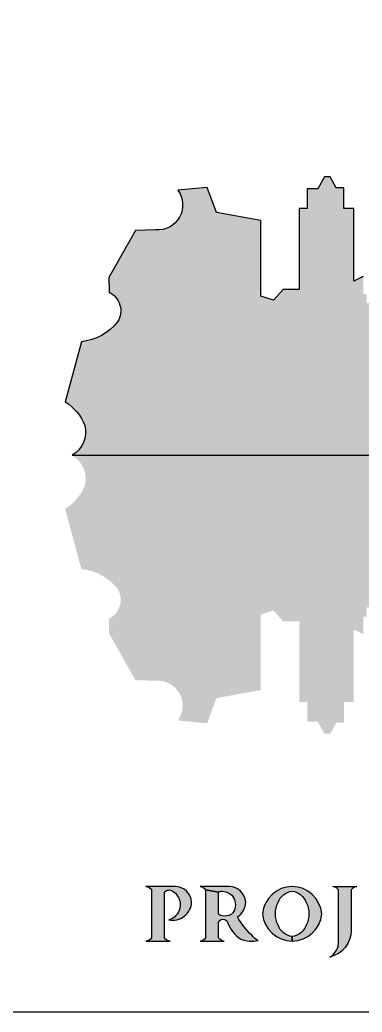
# Model space of a CAD drawing. Extents: x -1.7 to 86.3, y -1.3 to 61.2.
# Drawn here: x 70.517 to 71.522, y 7.319 to 10.231 of the extents above; entities that cross this region are included whole.
import ezdxf
from ezdxf.enums import TextEntityAlignment as Align

# ---------------------------------------------------------------- set-up
doc = ezdxf.new("R2010")
doc.units = 0
doc.header["$MEASUREMENT"] = 0
doc.layers.get('0').update_dxf_attribs({"linetype": 'CONTINUOUS'})
for name, color, linetype in [('ARQ_CAR', 7, 'CONTINUOUS'), ('ARQ_CAR-TXT', 7, 'CONTINUOUS'), ('ARQ_TXT-2', 2, 'CONTINUOUS'), ('ARQ_TXT-4', 4, 'CONTINUOUS'), ('ARQ_VISTA 0', 251, 'CONTINUOUS'), ('H7', 1, 'CONTINUOUS')]:
    doc.layers.add(name, color=color, linetype=linetype)
doc.styles.add('01-MILLEU', font='GOTHIC.TTF')

# ---------------------------------------------------------------- blocks, each defined once
blk = doc.blocks.new('SELO METROCASA - EXECUTIVO')
at = {"layer": 'ARQ_CAR', "color": 5}
blk.add_lwpolyline([(0, 59.99999999994543), (-175, 59.99999999994542)], dxfattribs=at)
at = {"layer": 'ARQ_CAR-TXT', "color": 4, "style": '01-MILLEU'}
blk.add_attdef('ASSUNTO.DO.PROJETO', (-163.5403751093654, 18.20899999997266), '', height=3.691451246442872, dxfattribs=at)
at = {"layer": 'ARQ_TXT-2', "style": '01-MILLEU'}
for tag, p, height in [('DESCRIÇÃO.DA.REVISÃO_0', (-131.2403025830235, 156.4870554480729), 2), ('MC_XXX-XX', (-33.89999999985446, 82.80000000004092), 1.5), ('RESPONSÁVEL', (-33.99999999985448, 73.46000000005034), 1.5), ('COORDENADOR', (-33.99999999985448, 63.46000000005944), 1.5), ('XXX-XX', (-33.89999999985446, 51.19999999995453), 3.65), ('DISCIPLINA', (-33.89999999985446, 41.19999999996362), 3.65), ('OBRA', (-164.0087502187439, 39.31416704031011), 3), ('ENDEREÇO', (-164.0087502187439, 34.81416704031011), 3), ('ESCALA', (-155.5087502187439, 2.699999999999996), 2)]:
    blk.add_attdef(tag, p, '', height=height, dxfattribs=at)
for tag, p in [('N_REV0', (-169.7384224560608, 157.5440678589604)), ('R_DES', (-155.8362915799234, 157.4870554480729)), ('DATA_0', (-140.1637954612883, 157.4870554480729))]:
    blk.add_attdef(tag, text='', height=2, dxfattribs=at).set_placement(p, align=Align.MIDDLE_CENTER)
blk.add_attdef('DCP', text='', height=3.237200152157276, dxfattribs=at).set_placement((-23.61815879345405, 17.17673637628295), align=Align.MIDDLE_LEFT)
blk.add_attdef('DES', text='', height=2.988184755837485, dxfattribs=at).set_placement((-19.84147915505966, 12.19339888899008), align=Align.MIDDLE)
at = {"layer": 'ARQ_TXT-4', "style": '01-MILLEU'}
blk.add_attdef('CLIENTE', (-164.5087502187439, 45.79695220924827), '', height=5, dxfattribs=at)
at = {"layer": 'ARQ_VISTA 0', "style": '01-MILLEU'}
blk.add_attdef('LOGO', (-164.5087502187439, 77.38317315033532), '', height=5, dxfattribs=at)

msp = doc.modelspace()

# ---------------------------------------------------------------- hatches: boundary and pattern name
h = msp.add_hatch(color=256)
h.set_gradient(color1=(255, 255, 255), color2=(91, 91, 91), tint=1, name='CURVED')
h.paths.add_polyline_path([(71.90540114902548, 8.358633679025825), (71.82122869002957, 8.548948330667582), (71.82122869002957, 8.320390128309764), (71.88298183876556, 8.320390128309764)], flags=17)
edge = h.paths.add_edge_path()
edge.add_line((72.29419006503282, 8.434524675036737), (72.29419006503282, 8.548948330667809))
edge.add_line((72.29419006503282, 8.548948330667582), (72.14329212157396, 8.207766786426628))
edge.add_arc((72.13649239158873, 8.210774174394128), 0.007435099881939786, 270, 336.1411279704151, ccw=False)
edge.add_line((72.13649239158873, 8.203339074511614), (72.10159509000393, 8.203339074511614))
edge.add_line((72.10159509000347, 8.203339074511614), (72.10159509000347, 7.81949918919916))
edge.add_line((72.10159509000347, 7.819499189199615), (72.13799046783312, 7.805053333413507))
edge.add_line((72.13799046783357, 7.805053333413507), (72.13799046783357, 7.737949779046385))
edge.add_line((72.13799046783357, 7.737949779046613), (72.17630574697047, 7.770012723060727))
edge.add_line((72.17630574697093, 7.770012723060045), (72.20478029288394, 7.770012723060045))
edge.add_line((72.20478029288348, 7.770012723060045), (72.23758012388022, 7.756322902751645))
edge.add_line((72.23758012388022, 7.756322902751872), (72.23758012388022, 7.80063459590313))
edge.add_line((72.23758012388022, 7.800634595902903), (72.2897620991114, 7.815044924426257))
edge.add_line((72.28976209911049, 7.815044924426712), (72.28976209911049, 8.43338034481847))
edge.add_line((72.28976209911049, 8.43338034481847), (72.29419006503237, 8.434524675036737))
edge = h.paths.add_edge_path(flags=17)
edge.add_arc((73.08728359235035, 8.282375371166363), 0.1014001564731682, 28.79111662675934, 64.88071122991677)
edge.add_line((73.13032839081394, 8.374185703145013), (73.14155653706736, 8.331211491661616))
edge.add_line((73.14155653706645, 8.331211491661616), (73.17614879964619, 8.331211491661616))
edge = h.paths.add_edge_path()
edge.add_line((72.64519673626434, 8.48265381160557), (72.64519673626434, 8.929266655330348))
edge.add_line((72.64519673626434, 8.929266655330348), (72.91102905788036, 8.738901618888331))
edge.add_line((72.91102905788036, 8.738901618888558), (72.91102905788036, 8.579111035203578))
edge.add_arc((72.91846415776241, 8.579111035203578), 0.007435099881940207, 180, 270)
edge.add_line((72.91846415776241, 8.571675935321746), (73.04074073993549, 8.571675935321746))
edge.add_arc((73.04192203656045, 8.659359424063705), 0.08769144576129384, 269.2281418382186, 450.3257853274533)
edge.add_line((73.04142342335196, 8.747049452257198), (72.91846415776332, 8.747049452257198))
edge.add_arc((72.91846415776241, 8.739614352375366), 0.007435099881940207, 90, 180)
edge.add_line((72.91102905788036, 8.739614352375366), (72.64519673626434, 8.929979388817383))
edge.add_arc((72.65263183614731, 8.929979388817383), 0.007435099881940207, 90, 180, ccw=False)
edge.add_line((72.65263183614731, 8.937414488698987), (73.1320655168736, 8.937414488698987))
edge.add_arc((73.13497107933587, 8.593603309531755), 0.3438234564622648, 56.65671037308363, 90.4841974699915, ccw=False)
edge.add_arc((73.180981841281, 8.706482131885632), 0.2254746008920237, -4.873497589609713, 50.6468058414215, ccw=False)
edge.add_arc((73.19343368087881, 8.702868449576481), 0.2127759682980724, 297.7002908840801, 355.8112263864524, ccw=False)
edge.add_arc((73.52350356906415, 8.90380390325775), 0.4527803385749835, 239.3003060874027, 247.7311382111136)
edge.add_arc((73.22875785356634, 8.281115730796937), 0.2380208373245867, 22.985379362345725, 58.83885732105989, ccw=False)
edge.add_line((73.44788091454053, 8.374061968752567), (73.48366087445699, 8.374061968752567))
edge.add_line((73.48366087445653, 8.374061968752567), (73.49626440663293, 8.471084186075341))
edge.add_line((73.49626440663293, 8.471084186075569), (73.55321374601387, 8.47851874478145))
edge.add_line((73.55321374601432, 8.478518744781677), (73.55321374601432, 8.40300103176126))
edge.add_line((73.55321374601432, 8.403001031761487), (73.60005094911436, 8.293080228421086))
edge.add_line((73.6000509491139, 8.293080228420859), (73.66517852327185, 8.404124820938005))
edge.add_line((73.66517852327276, 8.404124820938232), (73.66517852327276, 8.529528613375742))
edge.add_line((73.66517852327276, 8.529528613375287), (73.77915179867956, 8.529528613375287))
edge.add_line((73.77915179867911, 8.529528613375287), (73.77915179867911, 8.31021701433313))
edge.add_line((73.77915179867911, 8.310217014333357), (73.90480522523173, 8.301197195226433))
edge.add_line((73.90480522523173, 8.301197195226433), (73.90480522523173, 8.484009157517658))
edge.add_line((73.90480522523173, 8.484009157518113), (74.02622958316921, 8.484009157518113))
edge.add_line((74.02622958316921, 8.484009157518113), (74.02622958316921, 8.438855867854482))
edge.add_line((74.02622958316921, 8.438855867854254), (74.06350471772272, 8.438855867854254))
edge.add_line((74.06350471772318, 8.438855867854254), (74.06350471772318, 8.481381015943708))
edge.add_line((74.06350471772318, 8.48138101594348), (74.1399375618819, 8.48138101594348))
edge.add_line((74.1399375618819, 8.48138101594348), (74.15437638605978, 8.563374161059965))
edge.add_line((74.15437638605978, 8.563374161060192), (74.2144112539029, 8.563374161060192))
edge.add_line((74.21441125390199, 8.563374161060192), (74.22309557409996, 8.512803921813639))
edge.add_line((74.22309557410087, 8.512803921813639), (74.23631081526561, 8.512803921813639))
edge.add_line((74.2363108152647, 8.512803921813639), (74.22951443381523, 8.565261102115283))
edge.add_line((74.22951443381614, 8.565261102115738), (74.32608639153547, 8.623188386040493))
edge.add_line((74.32608639153501, 8.623188386040265), (74.35231247575781, 8.704740040596771))
edge.add_line((74.35231247575781, 8.704740040596771), (74.35231247575781, 8.83703672415275))
edge.add_arc((74.38007822704391, 8.895155734129258), 0.06441083965582263, 115.5479368449065, 244.4643475700548, ccw=False)
edge.add_line((74.35230001547713, 8.953268789695795), (70.6707375154772, 8.953268789695795))
edge.add_arc((70.63103721100903, 8.884592105114717), 0.07932591745437188, -13.735721130798993, 59.9688479829353, ccw=False)
edge.add_arc((70.57646367741542, 8.916559498434918), 0.1410943101645076, 301.3760795084615, 338.8959344118896, ccw=False)
edge.add_line((70.6499248866378, 8.79609765758708), (70.69767325804311, 8.619762714897188))
edge.add_arc((70.68187673419358, 8.464556450673381), 0.1560080594711831, 38.356784728823584, 84.1885831267299, ccw=False)
edge.add_arc((70.75166001983622, 8.529320810041991), 0.06155306664482096, -63.662093375288975, 31.375701434723908, ccw=False)
edge.add_line((70.77896891222123, 8.474157376410385), (70.77844492030478, 8.431658723228775))
edge.add_line((70.77844492030432, 8.431658723229003), (70.85637027498093, 8.293437690709862))
edge.add_line((70.8563702749823, 8.293437690709634), (70.91563739152004, 8.291792214609341))
edge.add_arc((70.92181765970896, 8.218856008453923), 0.0731975811294393, -36.624065952300384, 94.84340274656921, ccw=False)
edge.add_line((70.98056362075228, 8.175189110873799), (71.06684181916559, 8.166950070422882))
edge.add_line((71.06684181916604, 8.166950070423336), (71.09376939240907, 8.24055210307709))
edge.add_line((71.09376939240907, 8.24055210307709), (71.22425509716892, 8.264598968952878))
edge.add_line((71.22425509716892, 8.264598968952651), (71.22425509716892, 8.486095740987121))
edge.add_line((71.22425509716892, 8.486095740987803), (71.26185675707872, 8.497818861810156))
edge.add_line((71.26185675707963, 8.497818861809474), (71.28942409557136, 8.466428691383253))
edge.add_line((71.28942409557, 8.466428691383253), (71.33688183712844, 8.466428691383253))
edge.add_line((71.33688183712935, 8.466428691383253), (71.33688183712935, 8.229140844836575))
edge.add_line((71.33688183712935, 8.229140844836575), (71.36056445633837, 8.229140844836575))
edge.add_line((71.36056445633791, 8.229140844836575), (71.36056445633791, 8.171479714303569))
edge.add_line((71.36056445633791, 8.171479714303569), (71.39186311238315, 8.171479714303569))
edge.add_line((71.39186311238315, 8.171479714303569), (71.4108659474107, 8.136286210815552))
edge.add_line((71.41086594741115, 8.136286210815552), (71.42819200830651, 8.136286210815552))
edge.add_line((71.42819200830606, 8.136286210815552), (71.44551806920141, 8.168686581713))
edge.add_line((71.44551806920278, 8.168686581712773), (71.46787428745735, 8.168686581712773))
edge.add_line((71.4678742874569, 8.168686581712773), (71.4678742874569, 8.229140844836348))
edge.add_line((71.4678742874569, 8.229140844836575), (71.49693735468442, 8.229140844836575))
edge.add_line((71.49693735468442, 8.229140844836575), (71.49693735468442, 8.441771402539398))
edge.add_line((71.49693735468442, 8.441771402539626), (71.52475777714541, 8.428793714989734))
edge.add_line((71.52475777714496, 8.428793714989506), (71.52475777714496, 8.480003116515018))
edge.add_line((71.52475777714496, 8.480003116515018), (71.53528547614884, 8.480003116515018))
edge.add_line((71.5352854761493, 8.480003116515018), (71.5352854761493, 8.506690057621864))
edge.add_line((71.5352854761493, 8.506690057621864), (71.55715178259221, 8.506690057621864))
edge.add_line((71.55715178259176, 8.506690057621864), (71.55715178259176, 8.928413014249355))
edge.add_arc((71.56458688247382, 8.928413014249582), 0.007435099881940207, 90, 180, ccw=False)
edge.add_line((71.56458688247382, 8.935848114131641), (71.86324601052617, 8.935848114131641))
edge.add_line((71.86324601052662, 8.935848114131641), (72.05090964754642, 8.511539021452773))
edge.add_arc((72.05770937753074, 8.514546409419818), 0.007435099881939786, 203.8588720295849, 336.141127970415)
edge.add_line((72.06450910751643, 8.511539021452773), (72.25090723082782, 8.932986776784883))
edge.add_arc((72.25770696081305, 8.929979388817383), 0.007435099881939786, 90, 156.1411279704151, ccw=False)
edge.add_line((72.25770696081305, 8.937414488698987), (72.54198325823269, 8.937414488698987))
edge.add_arc((72.54198325823133, 8.929979388817383), 0.007435099881940207, 0, 90, ccw=False)
edge.add_line((72.54941835811384, 8.929979388817383), (72.54941835811384, 8.482653811605797))
edge.add_line((72.54941835811384, 8.48265381160557), (72.64519673626525, 8.48265381160557))
h.paths.add_polyline_path([(72.91957947960306, 7.982736998288129), (72.78092714625497, 7.982736998288129), (72.78092714625497, 7.834443412010824), (72.8349918895076, 7.890177913868666), (72.8349918895076, 7.675277333778904), (72.84972274634562, 7.675277333778904), (72.84972274634562, 7.907457356247033)])
edge = h.paths.add_edge_path()
edge.add_line((72.78092714625497, 8.091413104976464), (72.91102905788081, 8.188455827542139))
edge.add_arc((72.91846415776241, 8.188455827541912), 0.007435099881940207, 180, 270)
edge.add_line((72.91846415776241, 8.18102072766008), (73.03797232973126, 8.18102072766008))
edge.add_line((73.03797232973172, 8.18102072766008), (73.03797232973172, 8.383621430009935))
edge.add_line((73.03797232973172, 8.383621430009935), (72.91846415776287, 8.383621430009935))
edge.add_arc((72.91846415776241, 8.376186330127876), 0.007435099881940207, 90, 180)
edge.add_line((72.91102905788036, 8.376186330127876), (72.91102905788036, 8.189168561028492))
edge.add_line((72.91102905788036, 8.189168561028946), (72.78092714625497, 8.092125838463499))
edge.add_line((72.78092714625497, 8.092125838463044), (72.78092714625497, 8.091413104976237))
h = msp.add_hatch(color=256)
edge = h.paths.add_edge_path()
edge.add_arc((71.3389872886027, 7.608047066658266), 0.07207826936000765, 152.7993499205379, 180.2736399391008, ccw=False)
edge.add_arc((71.32397432391473, 7.622914531046995), 0.05231764032332598, 98.6296822143151, 159.7826077343845, ccw=False)
edge.add_arc((71.30827405629961, 7.622914531062679), 0.05231764030963929, 20.21739224991171, 81.37031776998248, ccw=False)
edge.add_arc((71.29326109160284, 7.608047066659483), 0.07207826935911633, -0.27363994205961717, 27.200650076502995, ccw=False)
edge.add_arc((71.29326109160267, 7.607358589482187), 0.07207826935925377, -27.20065008195371, 0.2736399366191904, ccw=False)
edge.add_arc((71.30827405629856, 7.59249112507791), 0.05231764030939539, 278.7651917856339, 339.78260774406147, ccw=False)
edge.add_line((71.31624650302116, 7.540784495127792), (71.31633046987896, 7.527202325136823))
edge.add_arc((71.31422502379799, 7.616447982105583), 0.08927048891422837, 271.3514472975588, 354.3781498217096)
edge.add_arc((71.31422502380032, 7.598957674036493), 0.0892704889120442, 5.621850179325933, 88.78098098363274)
edge.add_arc((71.3180233564158, 7.598957674030562), 0.08927048891816625, 91.21901902190343, 174.3781498261807)
edge.add_arc((71.31802335639858, 7.616447982093125), 0.08927048890182117, 185.621850179985, 268.7809809842502)
edge.add_line((71.3161241900964, 7.527197697185311), (71.31612419009504, 7.540765784221076))
edge.add_arc((71.32397432390582, 7.592491125077548), 0.05231764030960623, 200.2173922530445, 261.37031777312535, ccw=False)
edge.add_arc((71.3389872886022, 7.607358589481671), 0.07207826935951013, 179.7263600609834, 207.2006500795586, ccw=False)
h = msp.add_hatch(color=256)
edge = h.paths.add_edge_path()
edge.add_line((70.9416044012553, 7.53712892518227), (70.9416044012553, 7.671006051194109))
edge.add_arc((70.9550418728298, 7.660952144884982), 0.01678233220943834, 52.23780109062079, 143.1961912655778, ccw=False)
edge.add_arc((70.94157016023475, 7.63435753025881), 0.04640038820186865, -43.55765683879042, 59.21439804990871, ccw=False)
edge.add_arc((70.94657947358697, 7.627659639634412), 0.03818057150198945, 281.3089670263598, 318.54672783138466, ccw=False)
edge.add_arc((70.96554828068105, 7.644867628108548), 0.05584038702270727, 258.1345068717014, 357.1471711083545)
edge.add_arc((70.9728576640915, 7.638961920154904), 0.04856254654383576, 3.691298735123939, 90.13147907046823)
edge.add_line((70.97274622564125, 7.687524338837402), (70.8870971563422, 7.687524338837175))
edge.add_arc((70.88583948989205, 7.666037416919618), 0.02152369713573861, 34.655698504222926, 86.6502015409933, ccw=False)
edge.add_line((70.90354453804754, 7.67827673096097), (70.90354453804754, 7.53712892518227))
edge.add_arc((70.88583948989229, 7.549368239223736), 0.02152369713560756, 273.3497984583823, 325.3443014951605, ccw=False)
edge.add_line((70.8870971563422, 7.527881317306292), (70.9580517829602, 7.52788131730561))
edge.add_arc((70.95930944941102, 7.549368239222917), 0.02152369713552932, 214.6556985023364, 266.65020153914173, ccw=False)
h = msp.add_hatch(color=256)
edge = h.paths.add_edge_path()
edge.add_line((71.13156718707866, 7.687524338837402), (71.0459181177796, 7.687524338837175))
edge.add_arc((71.04466045132946, 7.666037416919618), 0.02152369713573861, 34.655698504222926, 86.6502015409933, ccw=False)
edge.add_line((71.06236549948495, 7.67827673096097), (71.10042536269272, 7.671006051194109))
edge.add_arc((71.11352365619193, 7.652863276948736), 0.02237689768287952, 107.0177635530033, 125.8276453534423, ccw=False)
edge.add_arc((71.1073992703572, 7.624759025648877), 0.04950317675191242, 48.669566149886805, 90.49146809964179, ccw=False)
edge.add_arc((71.1055686360616, 7.634494472630953), 0.04409767351900432, -24.361826704197313, 38.47627495216648, ccw=False)
edge.add_arc((71.1233504711629, 7.626193238944048), 0.02447597113560576, 271.17540168531303, 336.1698382980299, ccw=False)
edge.add_arc((71.11692753948728, 7.62830841022403), 0.02747309181133218, 233.0823244673145, 284.59975714764164, ccw=False)
edge.add_line((71.10042536269272, 7.606343689995565), (71.10042536269272, 7.670935157255581))
edge.add_line((71.10042536269272, 7.670935157255581), (71.06236549948495, 7.678020500011581))
edge.add_line((71.06236549948495, 7.678020500011581), (71.06236549948495, 7.53712892518227))
edge.add_arc((71.0446604513297, 7.549368239223736), 0.02152369713560756, 273.3497984583823, 325.3443014951605, ccw=False)
edge.add_line((71.0459181177796, 7.527881317306292), (71.11687274439761, 7.52788131730561))
edge.add_arc((71.11813041084844, 7.549368239222917), 0.02152369713552932, 214.6556985023364, 266.65020153914173, ccw=False)
edge.add_line((71.10042536269272, 7.53712892518227), (71.10042536269272, 7.583353798549052))
edge.add_arc((71.11321700505857, 7.578386837018876), 0.01372212888943143, 19.54283954424352, 158.7789379518592, ccw=False)
edge.add_arc((71.22292309392357, 7.619568581646313), 0.1034612886279758, 200.712178612823, 236.2136212336612)
edge.add_arc((71.19681564317978, 7.612200291655974), 0.08466870372986342, 248.2117071130926, 283.3209701308821)
edge.add_arc((71.23500298192042, 7.57184254144944), 0.04599648701016622, 215.290149805934, 246.0399279732793, ccw=False)
edge.add_arc((71.35369096966745, 7.711575202768234), 0.2281797658812865, 209.7042529031171, 226.788900413876, ccw=False)
edge.add_arc((71.12436924211592, 7.644867628110325), 0.05584038702578141, 303.8768631542158, 357.1471711066864)
edge.add_arc((71.13167862552915, 7.638961920154663), 0.04856254654407822, 3.691298735391107, 90.13147907073586)
h = msp.add_hatch(color=256)
edge = h.paths.add_edge_path()
edge.add_line((71.45172669674072, 7.527881317306065), (71.45172669674118, 7.67827673096097))
edge.add_arc((71.43402164858568, 7.666037416919618), 0.02152369713574113, 34.6556985042229, 86.65020154099327)
edge.add_line((71.43527931503583, 7.687524338837175), (71.50623394165383, 7.687524338837175))
edge.add_arc((71.5074916081042, 7.666037416920083), 0.02152369713528817, 93.34979845968321, 145.3443014964501)
edge.add_line((71.48978655994894, 7.67827673096097), (71.48978655994894, 7.559112122704146))
edge.add_arc((71.407699360089, 7.560580376563896), 0.08210032978157063, 283.4256510248209, 358.9752874989979, ccw=False)
edge.add_arc((71.4023109940786, 7.52385474199736), 0.04957948142434623, 299.5486000667814, 364.6583815552416)
at = {"layer": 'H7'}
h = msp.add_hatch(color=256, dxfattribs=at)
edge = h.paths.add_edge_path()
edge.add_line((70.6707375154772, 8.953268789696931), (74.35230001547713, 8.953268789696931))
edge.add_arc((74.38007822704411, 9.011381845263479), 0.06441083965560965, 115.5356524296933, 244.4520631548349, ccw=False)
edge.add_line((74.35231247575781, 9.069500855239976), (74.35231247575781, 9.201797538795955))
edge.add_line((74.35231247575781, 9.201797538795955), (74.32608639153501, 9.283349193352233))
edge.add_line((74.32608639153501, 9.283349193352233), (74.22951443381614, 9.341276477276988))
edge.add_line((74.22951443381614, 9.341276477276988), (74.2363108152647, 9.39373365757886))
edge.add_line((74.2363108152647, 9.39373365757886), (74.22309557410087, 9.39373365757886))
edge.add_line((74.22309557410087, 9.39373365757886), (74.21441125390199, 9.343163418332306))
edge.add_line((74.21441125390199, 9.343163418332306), (74.15437638605978, 9.343163418332306))
edge.add_line((74.15437638605978, 9.343163418332306), (74.1399375618819, 9.425156563449018))
edge.add_line((74.1399375618819, 9.425156563449018), (74.06350471772318, 9.425156563449018))
edge.add_line((74.06350471772318, 9.425156563449018), (74.06350471772318, 9.467681711538471))
edge.add_line((74.06350471772318, 9.467681711538471), (74.02622958316921, 9.467681711538471))
edge.add_line((74.02622958316921, 9.467681711538471), (74.02622958316921, 9.422528421875068))
edge.add_line((74.02622958316921, 9.422528421875068), (73.90480522523173, 9.422528421875068))
edge.add_line((73.90480522523173, 9.422528421875068), (73.90480522523173, 9.605340384166293))
edge.add_line((73.90480522523173, 9.605340384166293), (73.77915179867911, 9.596320565059141))
edge.add_line((73.77915179867911, 9.596320565059141), (73.77915179867911, 9.377008966016984))
edge.add_line((73.77915179867911, 9.377008966016984), (73.66517852327276, 9.377008966016984))
edge.add_line((73.66517852327276, 9.377008966016984), (73.66517852327276, 9.502412758454266))
edge.add_line((73.66517852327276, 9.502412758454266), (73.6000509491139, 9.61345735097164))
edge.add_line((73.6000509491139, 9.61345735097164), (73.55321374601432, 9.503536547631466))
edge.add_line((73.55321374601432, 9.503536547631466), (73.55321374601432, 9.428018834610821))
edge.add_line((73.55321374601432, 9.428018834610821), (73.49626440663293, 9.435453393316703))
edge.add_line((73.49626440663293, 9.435453393316703), (73.48366087445653, 9.532475610639931))
edge.add_line((73.48366087445653, 9.532475610639931), (73.29301182068617, 9.532475610639931))
edge.add_line((73.29301182068617, 9.532475610639931), (73.26020208747993, 9.57532608773111))
edge.add_line((73.26020208747993, 9.57532608773111), (73.14155653706645, 9.57532608773111))
edge.add_line((73.14155653706645, 9.57532608773111), (73.12648446659547, 9.517639776087417))
edge.add_line((73.12648446659547, 9.517639776087417), (73.03797232973172, 9.517639776087417))
edge.add_line((73.03797232973172, 9.517639776087417), (73.03797232973172, 9.808822644356024))
edge.add_line((73.03797232973172, 9.808822644356024), (73.02627476720023, 9.808822644356024))
edge.add_line((73.02627476720023, 9.808822644356024), (72.84972274634562, 9.999080223145238))
edge.add_line((72.84972274634562, 9.999080223145238), (72.84972274634562, 10.23126024561359))
edge.add_line((72.84972274634562, 10.23126024561359), (72.8349918895076, 10.23126024561359))
edge.add_line((72.8349918895076, 10.23126024561359), (72.8349918895076, 10.01635966552429))
edge.add_line((72.8349918895076, 10.01635966552429), (72.78092714625497, 10.07209416738167))
edge.add_line((72.78092714625497, 10.07209416738167), (72.78092714625497, 9.611362227820774))
edge.add_line((72.78092714625497, 9.611362227820774), (72.7394930012181, 9.611362227820774))
edge.add_line((72.7394930012181, 9.611362227820774), (72.7394930012181, 9.570857590156475))
edge.add_line((72.7394930012181, 9.570857590156475), (72.70186278993812, 9.570857590156475))
edge.add_line((72.70186278993812, 9.570857590156475), (72.70186278993812, 9.511257952033002))
edge.add_line((72.70186278993812, 9.511257952033002), (72.67696896547683, 9.511257952033002))
edge.add_line((72.67696896547683, 9.511257952033002), (72.67696896547683, 9.444714677378425))
edge.add_line((72.67696896547683, 9.444714677378425), (72.64802266180256, 9.444714677378425))
edge.add_line((72.64802266180256, 9.444714677378425), (72.64802266180256, 9.423883767786702))
edge.add_line((72.64802266180256, 9.423883767786702), (72.49460731834303, 9.423883767786702))
edge.add_line((72.49460731834303, 9.423883767786702), (72.49460731834303, 9.697579175806123))
edge.add_line((72.49460731834303, 9.697579175806123), (72.46969699019952, 9.748009933596204))
edge.add_line((72.46969699019952, 9.748009933596204), (72.40928303277202, 9.748009933596204))
edge.add_line((72.40928303277202, 9.748009933596204), (72.39365206509571, 9.697089841135703))
edge.add_line((72.39365206509571, 9.697089841135703), (72.39365206509571, 9.462163106906683))
edge.add_line((72.39365206509571, 9.462163106906683), (72.28976209911049, 9.473157234574483))
edge.add_line((72.28976209911049, 9.473157234574483), (72.28976209911049, 10.09149265496579))
edge.add_line((72.28976209911049, 10.09149265496579), (72.23758012388022, 10.1059029834896))
edge.add_line((72.23758012388022, 10.1059029834896), (72.23758012388022, 10.15021467664085))
edge.add_line((72.23758012388022, 10.15021467664085), (72.20478029288348, 10.13652485633223))
edge.add_line((72.20478029288348, 10.13652485633223), (72.17630574697093, 10.13652485633223))
edge.add_line((72.17630574697093, 10.13652485633223), (72.13799046783357, 10.16858780034634))
edge.add_line((72.13799046783357, 10.16858780034634), (72.13799046783357, 10.10148424597945))
edge.add_line((72.13799046783357, 10.10148424597945), (72.10159509000347, 10.08703839019334))
edge.add_line((72.10159509000347, 10.08703839019334), (72.10159509000347, 9.41654987878199))
edge.add_line((72.10159509000347, 9.41654987878199), (72.0590287644202, 9.42529314360375))
edge.add_line((72.0590287644202, 9.42529314360375), (72.02898859667654, 9.474445522093657))
edge.add_line((72.02898859667654, 9.474445522093657), (71.9833720059262, 9.474445522093657))
edge.add_line((71.9833720059262, 9.474445522093657), (71.9716255099777, 9.439486805091729))
edge.add_line((71.9716255099777, 9.439486805091729), (71.91097942825651, 9.439486805091729))
edge.add_line((71.91097942825651, 9.439486805091729), (71.91097942825651, 9.538388299654098))
edge.add_line((71.91097942825651, 9.538388299654098), (71.88298183876556, 9.586147451082962))
edge.add_line((71.88298183876556, 9.586147451082962), (71.77509578157539, 9.586147451082962))
edge.add_line((71.77509578157539, 9.586147451082962), (71.74957894310434, 9.534785101680637))
edge.add_line((71.74957894310434, 9.534785101680637), (71.73428580580664, 9.43865462412553))
edge.add_line((71.73428580580664, 9.43865462412553), (71.67510104264444, 9.43865462412553))
edge.add_line((71.67510104264444, 9.43865462412553), (71.64072428479427, 9.399847521770635))
edge.add_line((71.64072428479427, 9.399847521770635), (71.5352854761493, 9.399847521770635))
edge.add_line((71.5352854761493, 9.399847521770635), (71.5352854761493, 9.412153694788213))
edge.add_line((71.5352854761493, 9.412153694788213), (71.5352854761493, 9.42653446287748))
edge.add_line((71.5352854761493, 9.42653446287748), (71.52475777714496, 9.42653446287748))
edge.add_line((71.52475777714496, 9.42653446287748), (71.52475777714496, 9.47774386440322))
edge.add_line((71.52475777714496, 9.47774386440322), (71.49693735468442, 9.464766176853328))
edge.add_line((71.49693735468442, 9.464766176853328), (71.49693735468442, 9.677396734556151))
edge.add_line((71.49693735468442, 9.677396734556151), (71.4678742874569, 9.677396734556151))
edge.add_line((71.4678742874569, 9.677396734556151), (71.4678742874569, 9.737850997679953))
edge.add_line((71.4678742874569, 9.737850997679953), (71.44551806920278, 9.737850997679953))
edge.add_line((71.44551806920278, 9.737850997679953), (71.42819200830606, 9.770251368576947))
edge.add_line((71.42819200830606, 9.770251368576947), (71.41086594741115, 9.770251368576947))
edge.add_line((71.41086594741115, 9.770251368576947), (71.39186311238315, 9.73505786508893))
edge.add_line((71.39186311238315, 9.73505786508893), (71.36056445633791, 9.73505786508893))
edge.add_line((71.36056445633791, 9.73505786508893), (71.36056445633791, 9.677396734556151))
edge.add_line((71.36056445633791, 9.677396734556151), (71.33688183712935, 9.677396734556151))
edge.add_line((71.33688183712935, 9.677396734556151), (71.33688183712935, 9.440108888009245))
edge.add_line((71.33688183712935, 9.440108888009245), (71.28942409557, 9.440108888009245))
edge.add_line((71.28942409557, 9.440108888009245), (71.26185675707963, 9.408718717583024))
edge.add_line((71.26185675707963, 9.408718717583024), (71.22425509716892, 9.42044183840515))
edge.add_line((71.22425509716892, 9.42044183840515), (71.22425509716892, 9.64193861043962))
edge.add_line((71.22425509716892, 9.64193861043962), (71.09376939240907, 9.66598547631541))
edge.add_line((71.09376939240907, 9.66598547631541), (71.06684181916604, 9.739587508969162))
edge.add_line((71.06684181916604, 9.739587508969162), (70.98056362075228, 9.731348468518473))
edge.add_arc((70.92181765970895, 9.68768157093823), 0.07319758112934951, -94.84340274641039, 36.62406595245932, ccw=False)
edge.add_line((70.91563739151958, 9.614745364783158), (70.8563702749823, 9.613099888682864))
edge.add_line((70.8563702749823, 9.613099888682864), (70.77844492030432, 9.474878856163723))
edge.add_line((70.77844492030432, 9.474878856163723), (70.77896891222123, 9.432380202982113))
edge.add_arc((70.75166001983565, 9.377216769350376), 0.06155306664472586, -31.375701434667405, 63.66209337534178, ccw=False)
edge.add_arc((70.68187673419378, 9.441981128718357), 0.1560080594706969, 275.8114168734488, 321.64321527135417, ccw=False)
edge.add_line((70.69767325804357, 9.28677486449531), (70.6499248866378, 9.110439921805192))
edge.add_arc((70.57646367741603, 8.989978080957362), 0.1410943101644191, 21.104065588339324, 58.62392049176668, ccw=False)
edge.add_arc((70.63103721100919, 9.021945474278533), 0.0793259174543447, -59.96884798328409, 13.735721130447587, ccw=False)

# ---------------------------------------------------------------- linework, layer by layer
msp.add_lwpolyline([(71.52475777714496, 9.47774386440322), (71.49693735468442, 9.464766176853328), (71.49693735468442, 9.677396734556151), (71.4678742874569, 9.677396734556151), (71.4678742874569, 9.737850997679953), (71.44551806920278, 9.737850997679953), (71.42819200830606, 9.770251368576947), (71.41086594741115, 9.770251368576947), (71.39186311238315, 9.73505786508893), (71.36056445633791, 9.73505786508893), (71.36056445633791, 9.677396734556151), (71.33688183712935, 9.677396734556151), (71.33688183712935, 9.440108888009245), (71.28942409557, 9.440108888009245), (71.26185675707963, 9.408718717583024), (71.22425509716892, 9.42044183840515), (71.22425509716892, 9.64193861043962), (71.09376939240907, 9.66598547631541), (71.06684181916604, 9.739587508969162), (70.98056362075228, 9.731348468518473, -0.646109023616512), (70.91563739151958, 9.614745364783158), (70.8563702749823, 9.613099888682864), (70.77844492030432, 9.474878856163723), (70.77896891222123, 9.432380202982113, -0.4402073844383489), (70.80421228467527, 9.34516931276492, -0.2026881165047653), (70.69767325804357, 9.28677486449531), (70.6499248866378, 9.110439921805192, -0.1651896642968133), (70.70809450829599, 9.040780922636014, -0.3331625607513339), (70.6707375154772, 8.953268789696931), (74.35230001547713, 8.953268789696931, -0.6304432032189471)], format="xyb")
for points in [[(71.26690984127187, 7.607702828069915, -0.1204567878313512), (71.27488006949513, 7.640994621533064, -0.2733482820891535), (71.31612419011323, 7.674639871918753, -0.2733482820891726), (71.35736831071132, 7.640994621530563, -0.1204567878313333), (71.36533853893276, 7.607702828067413, -0.1204567878313933), (71.35736831070814, 7.574411034604946, -0.2727129332771389), (71.31624650302116, 7.540784495127792), (71.31633046987896, 7.527202325136823, 0.3789993503591554), (71.40306613180498, 7.607702828071734, 0.3796603219786913), (71.31612419010368, 7.688207958954518, 0.3796603219785644), (71.2291822484042, 7.607702828057864, 0.3796603219785163), (71.3161241900964, 7.527197697185311), (71.31612419009504, 7.540765784221076, -0.273348282089205), (71.27488006949513, 7.574411034606992, -0.120456787831389)], [(70.9416044012553, 7.53712892518227), (70.9416044012553, 7.671006051194109, -0.4191213355890106), (70.96531913162359, 7.674219572143993, -0.4811173323500802), (70.97519565441077, 7.602383757151738, -0.1639254655426826), (70.95406666884789, 7.590220382866374, 0.461073318131375), (71.02131946311671, 7.642088413728043, 0.3961308256170449), (70.97274622564125, 7.687524338837402), (70.8870971563422, 7.687524338837175, -0.2308429278338194), (70.90354453804754, 7.67827673096097), (70.90354453804754, 7.53712892518227, -0.2308429278338106), (70.8870971563422, 7.527881317306292), (70.9580517829602, 7.52788131730561, -0.2308429278339464)], [(71.13156718707866, 7.687524338837402), (71.0459181177796, 7.687524338837175, -0.2308429278338194), (71.06236549948495, 7.67827673096097), (71.10042536269272, 7.671006051194109, -0.08225837484403582), (71.10697465035788, 7.674260381250388, -0.1845353673800663), (71.14009119919753, 7.661931627080985, -0.2812667167393965), (71.14573979493458, 7.616304288338579, -0.2914470826029983), (71.1238525514225, 7.601722417984302, -0.2286514397146725), (71.10042536269272, 7.606343689995565), (71.10042536269272, 7.670935157255581), (71.06236549948495, 7.678020500011581), (71.06236549948495, 7.53712892518227, -0.2308429278338106), (71.0459181177796, 7.527881317306292), (71.11687274439761, 7.52788131730561, -0.2308429278339464), (71.10042536269272, 7.53712892518227), (71.10042536269272, 7.583353798549052, -0.6952517248741932), (71.12614862465104, 7.58297704790446, 0.1561552674605314), (71.16538847354538, 7.533580177180948, 0.1544028008450052), (71.21632381232918, 7.529809632429743, -0.134982171296168), (71.19745895092525, 7.545269574849709, -0.07468423106021474), (71.15549522626294, 7.598506847982417, 0.2367139255428499), (71.18014042455458, 7.642088413728043, 0.3961308256170448)], [(71.45172669674072, 7.527881317306065), (71.45172669674118, 7.67827673096097, 0.2308429278338194), (71.43527931503583, 7.687524338837175), (71.50623394165383, 7.687524338837175, 0.2308429278337999), (71.48978655994894, 7.67827673096097), (71.48978655994894, 7.559112122704146, -0.342131032118734), (71.42676169273115, 7.480723682264152, 0.2919931996190083)]]:
    msp.add_lwpolyline(points, format="xyb", close=True)

# ---------------------------------------------------------------- block references
at = {"xscale": 0.1006544394922334, "yscale": 0.1006544394922334, "zscale": 0.1006544394922334}
msp.add_blockref('SELO METROCASA - EXECUTIVO', (83.35169608234789, 1.279880645338364), dxfattribs=at)

doc.saveas('drawing.dxf')
